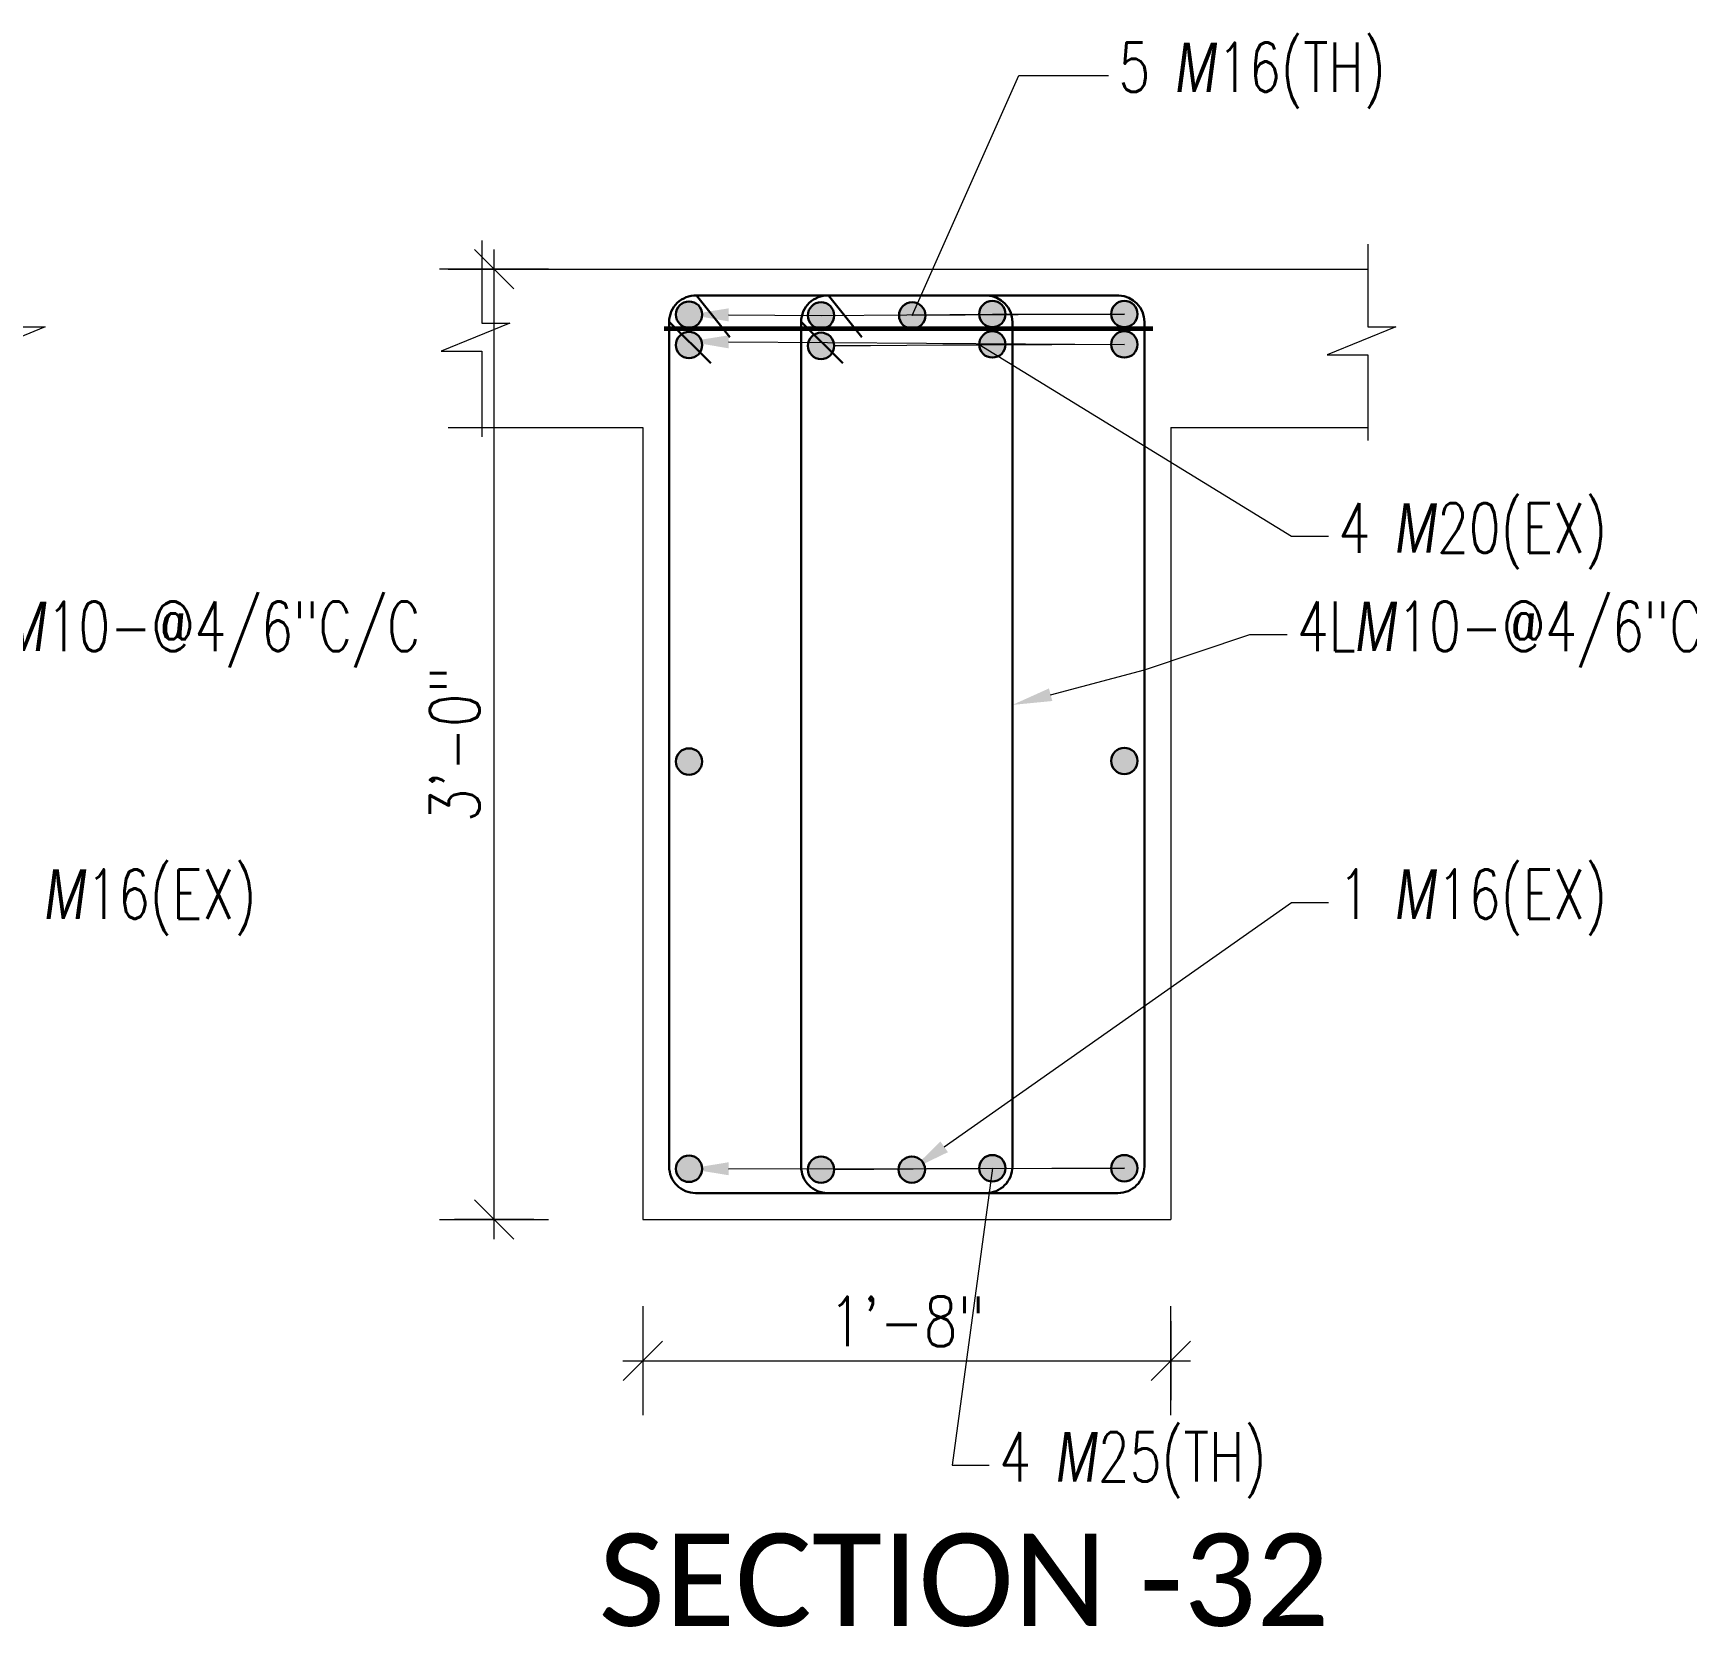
# Model space of a CAD drawing. Header units: inches. Extents: x 0 to 162649, y -36601 to -26324.
# Drawn here: x 157092.7 to 157155.4, y -36600 to -36539.6 of the extents above; entities that cross this region are included whole.
import ezdxf
from ezdxf import colors
from ezdxf.entities.mleader import LeaderData, LeaderLine
from ezdxf.math import Vec2, Vec3

# ---------------------------------------------------------------- set-up
doc = ezdxf.new("R2010")
doc.units = ezdxf.units.IN
doc.header["$MEASUREMENT"] = 0
for name, color, linetype, lineweight in [('Dim', 1, 'Continuous', 13), ('hatch', 252, 'Continuous', 0), ('OL_AR_Text', 140, 'Continuous', 5), ('Rein', 3, 'Continuous', 30), ('Stirrups', 191, 'Continuous', 25), ('TEXT', 7, 'Continuous', 9)]:
    doc.layers.add(name, color=color, linetype=linetype, lineweight=lineweight)
doc.styles.add('1-8 Annotative Text', font='calibri.ttf', dxfattribs={"height": 0.125})
doc.styles.add('DIM', font='simplex.shx', dxfattribs={"width": 0.75})
doc.styles.add('rmtext', font='romans.shx', dxfattribs={"width": 0.8})
doc.dimstyles.new('DIM-24', dxfattribs={"dimscale": 24, "dimtxt": 0.078125, "dimasz": 0.0625, "dimexe": 0.0625, "dimexo": 0.015625, "dimgap": 0.015625, "dimtad": 1, "dimdec": 1, "dimzin": 3, "dimdsep": 46, "dimlunit": 4, "dimtxsty": 'rmtext', "dimblk": 'OBLIQUE', "dimcen": 0.09375, "dimdle": 0.03125, "dimclrd": 1, "dimclre": 1, "dimclrt": 2, "dimadec": 0, "dimazin": 0, "dimtfac": 0.75, "dimtdec": 1, "dimtix": 1, "dimtmove": 0, "dimatfit": 3, "dimfxl": 0.0625, "dimfxlon": 1, "dimfrac": 1, "dimtolj": 1, "dimtzin": 0, "dimlwd": -1, "dimlwe": 5, "dimarcsym": 0})

# ---------------------------------------------------------------- blocks, each defined once
blk = doc.blocks.new('_Oblique')
for p, q in [((0, -1.375), (0, 1.375)), ((-0.495, -0.495), (0.495, 0.495))]:
    blk.add_line(p, q)
blk = doc.blocks.new('*D462')
at = {"layer": 'Defpoints', "color": 0, "transparency": 16777216}
for p in [(157115.813, -36584.56), (157135.813, -36584.56), (157135.813, -36589.914)]:
    blk.add_point(p, dxfattribs=at)
at = {"layer": 'Dim', "color": 1, "lineweight": 5, "transparency": 16777216}
for p, q in [((157115.813, -36588.414), (157115.813, -36591.414)), ((157135.813, -36588.414), (157135.813, -36591.414))]:
    blk.add_line(p, q, dxfattribs=at)
at = {"layer": 'Dim', "color": 1, "transparency": 16777216}
blk.add_line((157115.063, -36589.914), (157136.563, -36589.914), dxfattribs=at)
at = {"layer": 'Dim', "color": 1, "transparency": 16777216, "xscale": 1.5, "yscale": 1.5, "zscale": 1.5, "rotation": 180}
blk.add_blockref('_Oblique', (157115.813, -36589.914), dxfattribs=at)
at = {"layer": 'Dim', "color": 1, "transparency": 16777216, "xscale": 1.5, "yscale": 1.5, "zscale": 1.5}
blk.add_blockref('_Oblique', (157135.813, -36589.914), dxfattribs=at)
at = {"layer": 'Dim', "color": 2, "transparency": 16777216, "insert": (157125.813, -36588.423), "char_height": 1.875, "attachment_point": 5, "style": 'rmtext'}
blk.add_mtext('\\A1;1\'-8"', dxfattribs=at)
blk = doc.blocks.new('*D463')
at = {"layer": 'Defpoints', "color": 0, "transparency": 16777216}
for p in [(157110.181, -36548.56), (157115.813, -36548.56), (157115.813, -36584.56)]:
    blk.add_point(p, dxfattribs=at)
at = {"layer": 'Dim', "color": 1, "transparency": 16777216}
blk.add_line((157110.181, -36585.31), (157110.181, -36547.81), dxfattribs=at)
at = {"layer": 'Dim', "color": 1, "lineweight": 5, "transparency": 16777216}
for p, q in [((157111.681, -36548.56), (157108.681, -36548.56)), ((157111.681, -36584.56), (157108.681, -36584.56))]:
    blk.add_line(p, q, dxfattribs=at)
at = {"layer": 'Dim', "color": 1, "transparency": 16777216, "xscale": 1.5, "yscale": 1.5, "zscale": 1.5}
for p, rotation in [((157110.181, -36548.56), 90), ((157110.181, -36584.56), 270)]:
    blk.add_blockref('_Oblique', p, dxfattribs=dict(at, rotation=rotation))
at = {"layer": 'Dim', "color": 2, "transparency": 16777216, "insert": (157108.69, -36566.56), "char_height": 1.875, "attachment_point": 5, "rotation": 90, "style": 'rmtext'}
blk.add_mtext('\\A1;3\'-0"', dxfattribs=at)

msp = doc.modelspace()

# ---------------------------------------------------------------- hatches: boundary and pattern name
at = {"layer": 'Rein'}
h = msp.add_hatch(color=256, dxfattribs=at)
h.dxf.hatch_style = 1
h.paths.add_polyline_path([(157118.064, -36550.283, 1), (157117.064, -36550.283, 1)])
h = msp.add_hatch(color=256, dxfattribs=at)
h.dxf.hatch_style = 1
h.paths.add_polyline_path([(157129.554, -36550.261, 1), (157128.554, -36550.261, 1)])
h = msp.add_hatch(color=256, dxfattribs=at)
h.dxf.hatch_style = 1
h.paths.add_polyline_path([(157134.554, -36550.261, 1), (157133.554, -36550.261, 1)])
h = msp.add_hatch(color=256, dxfattribs=at)
h.dxf.hatch_style = 1
h.paths.add_polyline_path([(157123.064, -36550.315, 1), (157122.064, -36550.315, 1)])
h = msp.add_hatch(color=256, dxfattribs=at)
h.dxf.hatch_style = 1
h.paths.add_polyline_path([(157126.519, -36550.315, 1), (157125.519, -36550.315, 1)])
h = msp.add_hatch(color=256, dxfattribs=at)
h.dxf.hatch_style = 1
h.paths.add_polyline_path([(157118.064, -36551.434, 1), (157117.064, -36551.434, 1)])
h = msp.add_hatch(color=256, dxfattribs=at)
h.dxf.hatch_style = 1
h.paths.add_polyline_path([(157118.064, -36551.434, 1), (157117.064, -36551.434, 1)])
h = msp.add_hatch(color=256, dxfattribs=at)
h.dxf.hatch_style = 1
h.paths.add_polyline_path([(157123.064, -36551.466, 1), (157122.064, -36551.466, 1)])
h = msp.add_hatch(color=256, dxfattribs=at)
h.dxf.hatch_style = 1
h.paths.add_polyline_path([(157129.554, -36551.411, 1), (157128.554, -36551.411, 1)])
h = msp.add_hatch(color=256, dxfattribs=at)
h.dxf.hatch_style = 1
h.paths.add_polyline_path([(157134.554, -36551.411, 1), (157133.554, -36551.411, 1)])
h = msp.add_hatch(color=256, dxfattribs=at)
h.dxf.hatch_style = 1
h.paths.add_polyline_path([(157134.554, -36551.411, 1), (157133.554, -36551.411, 1)])
h = msp.add_hatch(color=256, dxfattribs=at)
h.dxf.hatch_style = 1
h.paths.add_polyline_path([(157118.064, -36567.214, 1), (157117.064, -36567.214, 1)])
h = msp.add_hatch(color=256, dxfattribs=at)
h.dxf.hatch_style = 1
h.paths.add_polyline_path([(157134.554, -36567.192, 1), (157133.554, -36567.192, 1)])
h = msp.add_hatch(color=256, dxfattribs=at)
h.dxf.hatch_style = 1
h.paths.add_polyline_path([(157118.064, -36582.642, 1), (157117.064, -36582.642, 1)])
h = msp.add_hatch(color=256, dxfattribs=at)
h.dxf.hatch_style = 1
h.paths.add_polyline_path([(157123.064, -36582.674, 1), (157122.064, -36582.674, 1)])
h = msp.add_hatch(color=256, dxfattribs=at)
h.dxf.hatch_style = 1
h.paths.add_polyline_path([(157126.504, -36582.674, 1), (157125.504, -36582.674, 1)])
h = msp.add_hatch(color=256, dxfattribs=at)
h.dxf.hatch_style = 1
h.paths.add_polyline_path([(157129.554, -36582.62, 1), (157128.554, -36582.62, 1)])
h = msp.add_hatch(color=256, dxfattribs=at)
h.dxf.hatch_style = 1
h.paths.add_polyline_path([(157134.554, -36582.62, 1), (157133.554, -36582.62, 1)])

# ---------------------------------------------------------------- linework, layer by layer
at = {"layer": 'Dim', "lineweight": 60}
msp.add_line((157116.629, -36550.806), (157135.13, -36550.806), dxfattribs=at)
at = {"layer": 'hatch'}
for p, q in [((157109.715, -36547.473), (157109.715, -36550.602)), ((157143.281, -36547.62), (157143.281, -36550.749)), ((157108.436, -36548.56), (157143.281, -36548.56)), ((157093.174, -36550.749), (157090.574, -36551.811)), ((157092.117, -36550.749), (157093.174, -36550.749)), ((157110.772, -36550.602), (157108.172, -36551.664)), ((157109.715, -36550.602), (157110.772, -36550.602)), ((157144.338, -36550.749), (157141.738, -36551.811)), ((157143.281, -36550.749), (157144.338, -36550.749)), ((157108.172, -36551.664), (157109.715, -36551.664)), ((157109.715, -36551.664), (157109.715, -36554.907)), ((157141.738, -36551.811), (157143.281, -36551.811)), ((157143.281, -36551.811), (157143.281, -36555.054)), ((157108.436, -36554.56), (157115.813, -36554.56)), ((157115.813, -36554.56), (157115.813, -36584.56)), ((157135.813, -36554.56), (157135.813, -36584.56)), ((157135.813, -36554.56), (157143.281, -36554.56)), ((157115.813, -36584.56), (157135.813, -36584.56))]:
    msp.add_line(p, q, dxfattribs=at)
at = {"layer": 'Rein'}
for centre in [(157117.564, -36550.283), (157129.054, -36550.261), (157134.054, -36550.261), (157122.564, -36550.315), (157126.019, -36550.315), (157117.564, -36551.434), (157117.564, -36551.434), (157122.564, -36551.466), (157129.054, -36551.411), (157134.054, -36551.411), (157134.054, -36551.411), (157117.564, -36567.214), (157134.054, -36567.192), (157117.564, -36582.642), (157122.564, -36582.674), (157126.004, -36582.674), (157129.054, -36582.62), (157134.054, -36582.62)]:
    msp.add_circle(centre, 0.5, dxfattribs=at)
at = {"layer": 'Stirrups', "lineweight": 30}
for p, q in [((157117.847, -36549.56), (157119.111, -36551.132)), ((157122.847, -36549.56), (157124.111, -36551.132)), ((157116.813, -36550.559), (157118.389, -36552.122)), ((157121.813, -36550.559), (157123.389, -36552.122))]:
    msp.add_line(p, q, dxfattribs=at)
for points in [[(157117.813, -36583.56), (157133.813, -36583.56, 0.414214), (157134.813, -36582.56), (157134.813, -36550.559, 0.404381), (157133.847, -36549.56), (157117.847, -36549.56, 0.424115), (157116.813, -36550.559), (157116.813, -36582.56, 0.414214)], [(157122.813, -36583.56), (157128.813, -36583.56, 0.414214), (157129.813, -36582.56), (157129.813, -36550.559, 0.404381), (157128.847, -36549.56), (157122.847, -36549.56, 0.424115), (157121.813, -36550.559), (157121.813, -36582.56, 0.414214)]]:
    msp.add_lwpolyline(points, format="xyb", close=True, dxfattribs=at)

# ---------------------------------------------------------------- texts
at = {"layer": 'OL_AR_Text', "insert": (157114.142, -36596.461), "char_height": 3.5, "width": 2.6734445e-317, "attachment_point": 1, "style": '1-8 Annotative Text'}
msp.add_mtext('SECTION -32', dxfattribs=at)

# ---------------------------------------------------------------- dimensions: what is measured, and where the dimension line sits
at = {"layer": 'Dim'}
dim = msp.add_linear_dim(base=(157110.181, -36548.56), p1=(157115.813, -36584.56), p2=(157115.813, -36548.56), angle=90, dimstyle='DIM-24', dxfattribs=at)
dim.commit()
dim.dimension.update_dxf_attribs({"geometry": '*D463', "text_midpoint": (157110.181, -36566.56), "dimtype": 160})
dim = msp.add_linear_dim(base=(157135.813, -36589.914), p1=(157115.813, -36584.56), p2=(157135.813, -36584.56), dimstyle='DIM-24', dxfattribs=at)
dim.commit()
dim.dimension.update_dxf_attribs({"geometry": '*D462', "text_midpoint": (157125.813, -36588.423)})

# ---------------------------------------------------------------- leaders
at = {"layer": 'TEXT'}
ml = msp.add_multileader_mtext('Standard', dxfattribs=at)
ml.set_content('5 {\\Fgothici|c0;M}16(TH) ', color=256, style='DIM')
ml.set_leader_properties(color=1, linetype='ByLayer', lineweight=9)
ml.build(insert=Vec2(0, 0))
ml.multileader.update_dxf_attribs({"text_right_attachment_type": 2, "dogleg_length": 0.25, "arrow_head_size": 1.5, "scale": 32})
ctx = ml.context
ctx.base_point, ctx.scale, ctx.char_height, ctx.arrow_head_size, ctx.landing_gap_size, ctx.plane_origin = Vec3(157133.46, -36541.224), 32, 1.875, 1.5, 0.375, Vec3(157142.561, -36549.319)
ctx.right_attachment = 2
notes = []
notes.append((ctx, [(0, (1, 1, 0), (157130.055, -36541.224), (1, 0), 3.404, [(4, [(157117.564, -36550.283), (157122.564, -36550.315), (157129.054, -36550.261), (157134.054, -36550.261), (157126.019, -36550.315)], 0, [])])]))
ctx.mtext.insert, ctx.mtext.flow_direction = Vec3(157133.835, -36539.974), 5
ml = msp.add_multileader_mtext('Standard', dxfattribs=at)
ml.set_content('4 {\\Fgothici|c0;M}20(EX) ', color=256, style='DIM')
ml.set_leader_properties(color=1, linetype='ByLayer', lineweight=9)
ml.build(insert=Vec2(0, 0))
ml.multileader.update_dxf_attribs({"text_right_attachment_type": 2, "dogleg_length": 0.25, "arrow_head_size": 1.5, "scale": 32})
ctx = ml.context
ctx.base_point, ctx.scale, ctx.char_height, ctx.arrow_head_size, ctx.landing_gap_size, ctx.plane_origin = Vec3(157141.787, -36558.681), 32, 1.875, 1.5, 0.375, Vec3(157140.599, -36556.635)
ctx.right_attachment = 2
notes.append((ctx, [(0, (1, 1, 0), (157140.382, -36558.681), (1, 0), 1.404, [(2, [(157117.564, -36551.304), (157134.054, -36551.411), (157123.064, -36551.466), (157128.554, -36551.411)], 0, [])])]))
ctx.mtext.insert, ctx.mtext.flow_direction = Vec3(157142.162, -36557.431), 5
ml = msp.add_multileader_mtext('Standard', dxfattribs=at)
ml.set_content('4L{\\Fgothici|c0;M}10-@4/6"C/C ', color=256, style='DIM')
ml.set_leader_properties(color=1, linetype='ByLayer', lineweight=9)
ml.build(insert=Vec2(0, 0))
ml.multileader.update_dxf_attribs({"text_right_attachment_type": 2, "dogleg_length": 0.25, "arrow_head_size": 1.5, "scale": 32})
ctx = ml.context
ctx.base_point, ctx.scale, ctx.char_height, ctx.arrow_head_size, ctx.landing_gap_size, ctx.plane_origin = Vec3(157089.054, -36562.405), 32, 1.875, 1.5, 0.375, Vec3(157097.589, -36572.158)
ctx.right_attachment = 2
notes.append((ctx, [(0, (1, 1, 0), (157087.65, -36562.405), (1, 0), 1.404, [(1, [(157078.65, -36565.069), (157083.65, -36563.737)], 0, [])])]))
ctx.mtext.insert, ctx.mtext.flow_direction = Vec3(157089.429, -36561.155), 5
ml = msp.add_multileader_mtext('Standard', dxfattribs=at)
ml.set_content('4L{\\Fgothici|c0;M}10-@4/6"C/C ', color=256, style='DIM')
ml.set_leader_properties(color=1, linetype='ByLayer', lineweight=9)
ml.build(insert=Vec2(0, 0))
ml.multileader.update_dxf_attribs({"text_right_attachment_type": 2, "dogleg_length": 0.25, "arrow_head_size": 1.5, "scale": 32})
ctx = ml.context
ctx.base_point, ctx.scale, ctx.char_height, ctx.arrow_head_size, ctx.landing_gap_size, ctx.plane_origin = Vec3(157140.218, -36562.405), 32, 1.875, 1.5, 0.375, Vec3(157148.752, -36572.158)
ctx.right_attachment = 2
notes.append((ctx, [(0, (1, 1, 0), (157138.813, -36562.405), (1, 0), 1.404, [(1, [(157129.813, -36565.069), (157134.813, -36563.737)], 0, [])])]))
ctx.mtext.insert, ctx.mtext.flow_direction = Vec3(157140.593, -36561.155), 5
ml = msp.add_multileader_mtext('Standard', dxfattribs=at)
ml.set_content('1 {\\Fgothici|c0;M}16(EX) ', color=256, style='DIM')
ml.set_leader_properties(color=1, linetype='ByLayer', lineweight=9)
ml.build(insert=Vec2(0, 0))
ml.multileader.update_dxf_attribs({"text_right_attachment_type": 2, "dogleg_length": 0.25, "arrow_head_size": 1.5, "scale": 32})
ctx = ml.context
ctx.base_point, ctx.scale, ctx.char_height, ctx.arrow_head_size, ctx.landing_gap_size, ctx.plane_origin = Vec3(157090.623, -36572.554), 32, 1.875, 1.5, 0.375, Vec3(157089.435, -36570.508)
ctx.right_attachment = 2
notes.append((ctx, [(0, (1, 1, 0), (157089.219, -36572.554), (1, 0), 1.404, [(3, [(157074.65, -36582.864)], 0, [])])]))
ctx.mtext.insert, ctx.mtext.flow_direction = Vec3(157090.998, -36571.304), 5
ml = msp.add_multileader_mtext('Standard', dxfattribs=at)
ml.set_content('1 {\\Fgothici|c0;M}16(EX) ', color=256, style='DIM')
ml.set_leader_properties(color=1, linetype='ByLayer', lineweight=9)
ml.build(insert=Vec2(0, 0))
ml.multileader.update_dxf_attribs({"text_right_attachment_type": 2, "dogleg_length": 0.25, "arrow_head_size": 1.5, "scale": 32})
ctx = ml.context
ctx.base_point, ctx.scale, ctx.char_height, ctx.arrow_head_size, ctx.landing_gap_size, ctx.plane_origin = Vec3(157141.787, -36572.554), 32, 1.875, 1.5, 0.375, Vec3(157140.599, -36570.508)
ctx.right_attachment = 2
notes.append((ctx, [(0, (1, 1, 0), (157140.382, -36572.554), (1, 0), 1.404, [(3, [(157126.004, -36582.674)], 0, [])])]))
ctx.mtext.insert, ctx.mtext.flow_direction = Vec3(157142.162, -36571.304), 5
ml = msp.add_multileader_mtext('Standard', dxfattribs=at)
ml.set_content('4 {\\Fgothici|c0;M}25(TH) ', color=256, style='DIM')
ml.set_leader_properties(color=1, linetype='ByLayer', lineweight=9)
ml.build(insert=Vec2(0, 0))
ml.multileader.update_dxf_attribs({"text_right_attachment_type": 2, "dogleg_length": 0.25, "arrow_head_size": 1.5, "scale": 32})
ctx = ml.context
ctx.base_point, ctx.scale, ctx.char_height, ctx.arrow_head_size, ctx.landing_gap_size, ctx.plane_origin = Vec3(157128.938, -36593.867), 32, 1.875, 1.5, 0.375, Vec3(157140.599, -36575.82)
ctx.right_attachment = 2
notes.append((ctx, [(0, (1, 1, 0), (157127.534, -36593.867), (1, 0), 1.404, [(2, [(157117.564, -36582.642), (157134.054, -36582.62), (157123.064, -36582.674), (157129.054, -36582.62)], 0, [])])]))
ctx.mtext.insert, ctx.mtext.flow_direction = Vec3(157129.313, -36592.617), 5
for ctx, leaders in notes:
    for number, flags, end, landing, length, lines in leaders:
        leader = LeaderData()
        leader.index, (leader.has_last_leader_line, leader.has_dogleg_vector, leader.attachment_direction) = number, flags
        leader.last_leader_point, leader.dogleg_vector, leader.dogleg_length = Vec3(end), Vec3(landing), length
        for number, points, colour, breaks in lines:
            line = LeaderLine()
            line.index, line.vertices, line.color, line.breaks = number, Vec3.list(points), colors.encode_raw_color(colour), breaks
            leader.lines.append(line)
        ctx.leaders.append(leader)

doc.saveas('drawing.dxf')
